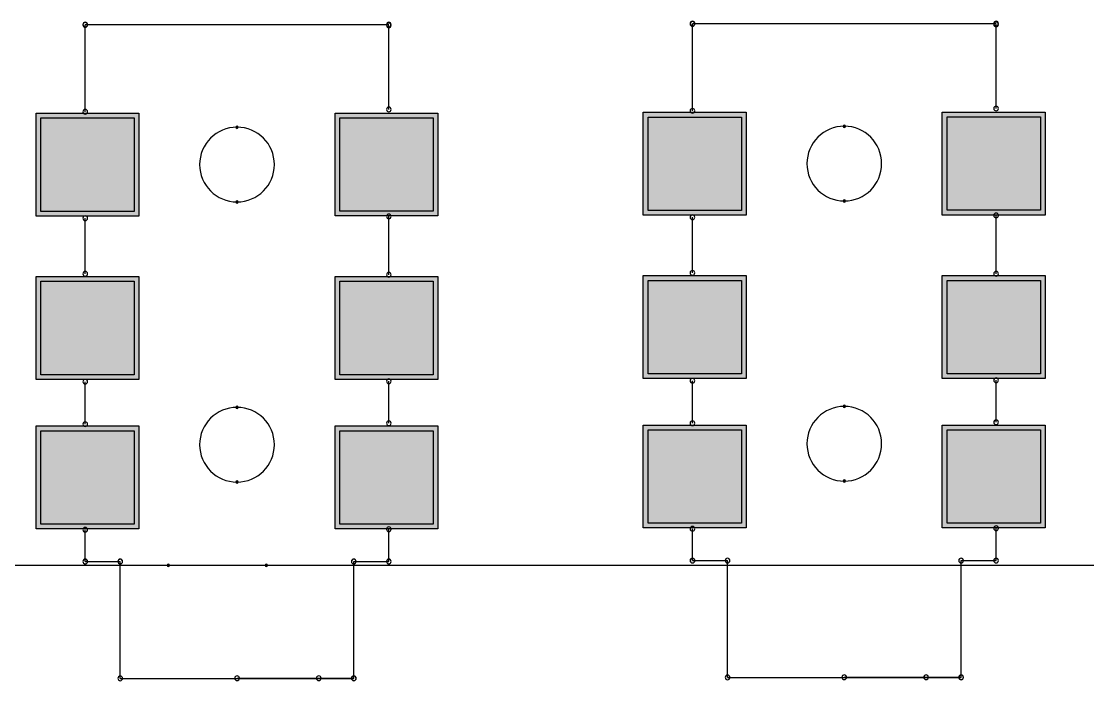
# Model space of a CAD drawing. Header units: millimetres. Extents: x -16.3 to 57, y -39.6 to 27.9.
# Drawn here: x 10.06 to 32.89, y -39.62 to -25.5 of the extents above; entities that cross this region are included whole.
import ezdxf

# ---------------------------------------------------------------- set-up
doc = ezdxf.new("R2010")
doc.units = ezdxf.units.MM
doc.header["$MEASUREMENT"] = 0
for name, color, linetype in [('BottomOverlay', 54, 'Continuous'), ('Mechanical1', 6, 'Continuous'), ('TopLayer', 1, 'Continuous'), ('TopOverlay', 2, 'Continuous'), ('TopPaste', 8, 'Continuous'), ('TopSolder', 216, 'Continuous')]:
    doc.layers.add(name, color=color, linetype=linetype)

msp = doc.modelspace()

# ---------------------------------------------------------------- hatches: boundary and pattern name
at = {"layer": 'TopLayer'}
for points in [[(12.481, -29.565), (10.481, -29.565), (10.481, -27.565), (12.481, -27.565)], [(18.881, -29.562), (16.881, -29.562), (16.881, -27.562), (18.881, -27.562)], [(25.481, -29.545), (23.481, -29.545), (23.481, -27.545), (25.481, -27.545)], [(31.881, -29.542), (29.881, -29.542), (29.881, -27.542), (31.881, -27.542)], [(25.481, -33.042), (23.481, -33.042), (23.481, -31.042), (25.481, -31.042)], [(31.881, -33.042), (29.881, -33.042), (29.881, -31.042), (31.881, -31.042)], [(12.481, -33.062), (10.481, -33.062), (10.481, -31.062), (12.481, -31.062)], [(18.881, -33.062), (16.881, -33.062), (16.881, -31.062), (18.881, -31.062)], [(25.481, -36.242), (23.481, -36.242), (23.481, -34.242), (25.481, -34.242)], [(31.881, -36.242), (29.881, -36.242), (29.881, -34.242), (31.881, -34.242)], [(12.481, -36.262), (10.481, -36.262), (10.481, -34.262), (12.481, -34.262)], [(18.881, -36.262), (16.881, -36.262), (16.881, -34.262), (18.881, -34.262)]]:
    msp.add_hatch(color=1, dxfattribs=at).paths.add_polyline_path(points)
at = {"layer": 'TopPaste'}
for points in [[(12.481, -29.565), (10.481, -29.565), (10.481, -27.565), (12.481, -27.565)], [(18.881, -29.562), (16.881, -29.562), (16.881, -27.562), (18.881, -27.562)], [(25.481, -29.545), (23.481, -29.545), (23.481, -27.545), (25.481, -27.545)], [(31.881, -29.542), (29.881, -29.542), (29.881, -27.542), (31.881, -27.542)], [(25.481, -33.042), (23.481, -33.042), (23.481, -31.042), (25.481, -31.042)], [(31.881, -33.042), (29.881, -33.042), (29.881, -31.042), (31.881, -31.042)], [(12.481, -33.062), (10.481, -33.062), (10.481, -31.062), (12.481, -31.062)], [(18.881, -33.062), (16.881, -33.062), (16.881, -31.062), (18.881, -31.062)], [(25.481, -36.242), (23.481, -36.242), (23.481, -34.242), (25.481, -34.242)], [(31.881, -36.242), (29.881, -36.242), (29.881, -34.242), (31.881, -34.242)], [(12.481, -36.262), (10.481, -36.262), (10.481, -34.262), (12.481, -34.262)], [(18.881, -36.262), (16.881, -36.262), (16.881, -34.262), (18.881, -34.262)]]:
    msp.add_hatch(color=8, dxfattribs=at).paths.add_polyline_path(points)
at = {"layer": 'TopSolder'}
for points in [[(12.582, -29.667), (10.379, -29.667), (10.379, -27.464), (12.582, -27.464)], [(18.982, -29.663), (16.779, -29.663), (16.779, -27.46), (18.982, -27.46)], [(25.582, -29.647), (23.379, -29.647), (23.379, -27.444), (25.582, -27.444)], [(31.982, -29.643), (29.779, -29.643), (29.779, -27.44), (31.982, -27.44)], [(12.582, -33.163), (10.379, -33.163), (10.379, -30.96), (12.582, -30.96)], [(18.982, -33.163), (16.779, -33.163), (16.779, -30.96), (18.982, -30.96)], [(25.582, -33.143), (23.379, -33.143), (23.379, -30.94), (25.582, -30.94)], [(31.982, -33.143), (29.779, -33.143), (29.779, -30.94), (31.982, -30.94)], [(12.582, -36.363), (10.379, -36.363), (10.379, -34.16), (12.582, -34.16)], [(18.982, -36.363), (16.779, -36.363), (16.779, -34.16), (18.982, -34.16)], [(25.582, -36.343), (23.379, -36.343), (23.379, -34.14), (25.582, -34.14)], [(31.982, -36.343), (29.779, -36.343), (29.779, -34.14), (31.982, -34.14)]]:
    msp.add_hatch(color=216, dxfattribs=at).paths.add_polyline_path(points)

# ---------------------------------------------------------------- linework, layer by layer
at = {"layer": 'BottomOverlay'}
for p, q in [((11.432, -25.565), (17.931, -25.565)), ((24.432, -25.545), (30.931, -25.545)), ((11.432, -37.065), (12.182, -37.065)), ((12.182, -39.565), (12.182, -37.065)), ((17.181, -39.565), (17.181, -37.065)), ((17.181, -37.065), (17.931, -37.065)), ((24.432, -37.045), (25.182, -37.045)), ((25.182, -39.545), (25.182, -37.045)), ((30.181, -39.545), (30.181, -37.045)), ((30.181, -37.045), (30.931, -37.045)), ((12.182, -39.565), (17.182, -39.565)), ((25.182, -39.545), (30.182, -39.545))]:
    msp.add_line(p, q, dxfattribs=at)
for centre, start, end in [((11.432, -25.565), 90, 270), ((11.432, -25.565), 270, 90), ((17.931, -25.565), 90, 270), ((17.931, -25.565), 270, 90), ((24.432, -25.545), 90, 270), ((24.432, -25.545), 270, 90), ((30.931, -25.545), 90, 270), ((30.931, -25.545), 270, 90), ((11.432, -37.065), 90, 270), ((11.432, -37.065), 270, 90), ((12.182, -37.065), 90, 270), ((12.182, -37.065), 90, 270), ((12.182, -37.065), 270, 90), ((12.182, -37.065), 270, 90), ((17.181, -37.065), 90, 270), ((17.181, -37.065), 90, 270), ((17.181, -37.065), 270, 90), ((17.181, -37.065), 270, 90), ((17.931, -37.065), 90, 270), ((17.931, -37.065), 270, 90), ((24.432, -37.045), 90, 270), ((24.432, -37.045), 270, 90), ((25.182, -37.045), 90, 270), ((25.182, -37.045), 90, 270), ((25.182, -37.045), 270, 90), ((25.182, -37.045), 270, 90), ((30.181, -37.045), 90, 270), ((30.181, -37.045), 90, 270), ((30.181, -37.045), 270, 90), ((30.181, -37.045), 270, 90), ((30.931, -37.045), 90, 270), ((30.931, -37.045), 270, 90), ((12.182, -39.565), 90, 270), ((12.182, -39.565), 90, 270), ((12.182, -39.565), 270, 90), ((12.182, -39.565), 270, 90), ((17.181, -39.565), 90, 270), ((17.182, -39.565), 90, 270), ((17.181, -39.565), 270, 90), ((17.182, -39.565), 270, 90), ((25.182, -39.545), 90, 270), ((25.182, -39.545), 90, 270), ((25.182, -39.545), 270, 90), ((25.182, -39.545), 270, 90), ((30.181, -39.545), 90, 270), ((30.182, -39.545), 90, 270), ((30.181, -39.545), 270, 90), ((30.182, -39.545), 270, 90)]:
    msp.add_arc(centre, 0.05, start, end, dxfattribs=at)
at = {"layer": 'Mechanical1'}
for p, q in [((-16.259, -37.142), (54.51, -37.142)), ((-16.259, -37.142), (15.311, -37.142)), ((13.211, -37.142), (54.491, -37.142))]:
    msp.add_line(p, q, dxfattribs=at)
for centre, radius, start, end in [((14.681, -28.562), 0.8, 90, 270), ((14.681, -27.762), 0.025, 90, 270), ((14.681, -27.762), 0.025, 270, 90), ((14.681, -28.562), 0.8, 270, 90), ((27.681, -28.542), 0.8, 90, 270), ((27.681, -27.742), 0.025, 90, 270), ((27.681, -27.742), 0.025, 270, 90), ((27.681, -28.542), 0.8, 270, 90), ((14.681, -29.362), 0.025, 90, 270), ((14.681, -29.362), 0.025, 270, 90), ((27.681, -29.342), 0.025, 90, 270), ((27.681, -29.342), 0.025, 270, 90), ((14.681, -34.562), 0.8, 90, 270), ((14.681, -33.762), 0.025, 90, 270), ((14.681, -33.762), 0.025, 270, 90), ((14.681, -34.562), 0.8, 270, 90), ((27.681, -34.542), 0.8, 90, 270), ((27.681, -33.742), 0.025, 90, 270), ((27.681, -33.742), 0.025, 270, 90), ((27.681, -34.542), 0.8, 270, 90), ((14.681, -35.362), 0.025, 90, 270), ((14.681, -35.362), 0.025, 270, 90), ((27.681, -35.342), 0.025, 90, 270), ((27.681, -35.342), 0.025, 270, 90), ((13.211, -37.142), 0.025, 0, 180), ((13.211, -37.142), 0.025, 180, 0), ((15.311, -37.142), 0.025, 0, 180), ((15.311, -37.142), 0.025, 180, 0)]:
    msp.add_arc(centre, radius, start, end, dxfattribs=at)
at = {"layer": 'TopLayer', "color": 1, "extrusion": (0, 0, -1)}
for p, q in [((10.481, -29.565), (10.481, -27.565)), ((10.481, -27.565), (12.481, -27.565)), ((12.481, -27.565), (12.481, -29.565)), ((16.881, -29.562), (16.881, -27.562)), ((16.881, -27.562), (18.881, -27.562)), ((18.881, -27.562), (18.881, -29.562)), ((23.481, -29.545), (23.481, -27.545)), ((23.481, -27.545), (25.481, -27.545)), ((25.481, -27.545), (25.481, -29.545)), ((29.881, -29.542), (29.881, -27.542)), ((29.881, -27.542), (31.881, -27.542)), ((31.881, -27.542), (31.881, -29.542)), ((12.481, -29.565), (10.481, -29.565)), ((18.881, -29.562), (16.881, -29.562)), ((25.481, -29.545), (23.481, -29.545)), ((31.881, -29.542), (29.881, -29.542)), ((23.481, -33.042), (23.481, -31.042)), ((23.481, -31.042), (25.481, -31.042)), ((25.481, -31.042), (25.481, -33.042)), ((29.881, -33.042), (29.881, -31.042)), ((29.881, -31.042), (31.881, -31.042)), ((31.881, -31.042), (31.881, -33.042)), ((10.481, -33.062), (10.481, -31.062)), ((10.481, -31.062), (12.481, -31.062)), ((12.481, -31.062), (12.481, -33.062)), ((16.881, -33.062), (16.881, -31.062)), ((16.881, -31.062), (18.881, -31.062)), ((18.881, -31.062), (18.881, -33.062)), ((12.481, -33.062), (10.481, -33.062)), ((18.881, -33.062), (16.881, -33.062)), ((25.481, -33.042), (23.481, -33.042)), ((31.881, -33.042), (29.881, -33.042)), ((23.481, -36.242), (23.481, -34.242)), ((23.481, -34.242), (25.481, -34.242)), ((25.481, -34.242), (25.481, -36.242)), ((29.881, -36.242), (29.881, -34.242)), ((29.881, -34.242), (31.881, -34.242)), ((31.881, -34.242), (31.881, -36.242)), ((10.481, -36.262), (10.481, -34.262)), ((10.481, -34.262), (12.481, -34.262)), ((12.481, -34.262), (12.481, -36.262)), ((16.881, -36.262), (16.881, -34.262)), ((16.881, -34.262), (18.881, -34.262)), ((18.881, -34.262), (18.881, -36.262)), ((12.481, -36.262), (10.481, -36.262)), ((18.881, -36.262), (16.881, -36.262)), ((25.481, -36.242), (23.481, -36.242)), ((31.881, -36.242), (29.881, -36.242))]:
    msp.add_line(p, q, dxfattribs=at)
at = {"layer": 'TopOverlay'}
for p, q in [((11.431, -25.565), (17.931, -25.565)), ((24.431, -25.545), (30.931, -25.545)), ((24.431, -27.412), (24.431, -25.552)), ((30.931, -27.362), (30.931, -25.562)), ((11.431, -27.432), (11.431, -25.572)), ((17.931, -27.382), (17.931, -25.582)), ((17.931, -30.922), (17.931, -29.672)), ((30.931, -30.902), (30.931, -29.652)), ((11.431, -30.902), (11.431, -29.712)), ((24.431, -30.882), (24.431, -29.692)), ((11.431, -34.122), (11.431, -33.212)), ((17.931, -34.102), (17.931, -33.202)), ((24.431, -34.102), (24.431, -33.192)), ((30.931, -34.082), (30.931, -33.182)), ((11.431, -37.062), (11.431, -36.382)), ((17.931, -37.062), (17.931, -36.372)), ((24.431, -37.042), (24.431, -36.362)), ((30.931, -37.042), (30.931, -36.352)), ((11.431, -37.062), (12.181, -37.062)), ((11.431, -37.065), (12.181, -37.065)), ((12.181, -39.565), (12.181, -37.065)), ((17.181, -37.062), (17.931, -37.062)), ((17.181, -39.565), (17.181, -37.065)), ((17.181, -37.065), (17.931, -37.065)), ((24.431, -37.042), (25.181, -37.042)), ((24.431, -37.045), (25.181, -37.045)), ((25.181, -39.545), (25.181, -37.045)), ((30.181, -37.042), (30.931, -37.042)), ((30.181, -39.545), (30.181, -37.045)), ((30.181, -37.045), (30.931, -37.045)), ((12.181, -39.565), (17.181, -39.565)), ((14.681, -39.562), (17.181, -39.562)), ((14.681, -39.562), (16.431, -39.562)), ((25.181, -39.545), (30.181, -39.545)), ((27.681, -39.542), (29.431, -39.542)), ((27.681, -39.542), (30.181, -39.542))]:
    msp.add_line(p, q, dxfattribs=at)
for centre, start, end in [((11.431, -25.565), 90, 270), ((11.431, -25.572), 90, 270), ((11.431, -25.565), 270, 90), ((11.431, -25.572), 270, 90), ((17.931, -25.565), 90, 270), ((17.931, -25.582), 90, 270), ((17.931, -25.565), 270, 90), ((17.931, -25.582), 270, 90), ((24.431, -25.545), 90, 270), ((24.431, -25.552), 90, 270), ((24.431, -25.545), 270, 90), ((24.431, -25.552), 270, 90), ((30.931, -25.545), 90, 270), ((30.931, -25.562), 90, 270), ((30.931, -25.545), 270, 90), ((30.931, -25.562), 270, 90), ((11.431, -27.432), 90, 270), ((11.431, -27.432), 270, 90), ((17.931, -27.382), 90, 270), ((17.931, -27.382), 270, 90), ((24.431, -27.412), 90, 270), ((24.431, -27.412), 270, 90), ((30.931, -27.362), 90, 270), ((30.931, -27.362), 270, 90), ((11.431, -29.712), 90, 270), ((11.431, -29.712), 270, 90), ((17.931, -29.672), 90, 270), ((17.931, -29.672), 270, 90), ((24.431, -29.692), 90, 270), ((24.431, -29.692), 270, 90), ((30.931, -29.652), 90, 270), ((30.931, -29.652), 270, 90), ((11.431, -30.902), 90, 270), ((11.431, -30.902), 270, 90), ((17.931, -30.922), 90, 270), ((17.931, -30.922), 270, 90), ((24.431, -30.882), 90, 270), ((24.431, -30.882), 270, 90), ((30.931, -30.902), 90, 270), ((30.931, -30.902), 270, 90), ((11.431, -33.212), 90, 270), ((11.431, -33.212), 270, 90), ((17.931, -33.202), 90, 270), ((17.931, -33.202), 270, 90), ((24.431, -33.192), 90, 270), ((24.431, -33.192), 270, 90), ((30.931, -33.182), 90, 270), ((30.931, -33.182), 270, 90), ((11.431, -34.122), 90, 270), ((11.431, -34.122), 270, 90), ((17.931, -34.102), 90, 270), ((17.931, -34.102), 270, 90), ((24.431, -34.102), 90, 270), ((24.431, -34.102), 270, 90), ((30.931, -34.082), 90, 270), ((30.931, -34.082), 270, 90), ((11.431, -36.382), 90, 270), ((11.431, -36.382), 270, 90), ((17.931, -36.372), 90, 270), ((17.931, -36.372), 270, 90), ((24.431, -36.362), 90, 270), ((24.431, -36.362), 270, 90), ((30.931, -36.352), 90, 270), ((30.931, -36.352), 270, 90), ((11.431, -37.062), 90, 270), ((11.431, -37.062), 90, 270), ((11.431, -37.065), 90, 270), ((11.431, -37.062), 270, 90), ((11.431, -37.062), 270, 90), ((11.431, -37.065), 270, 90), ((12.181, -37.062), 90, 270), ((12.181, -37.065), 90, 270), ((12.181, -37.065), 90, 270), ((12.181, -37.062), 270, 90), ((12.181, -37.065), 270, 90), ((12.181, -37.065), 270, 90), ((17.181, -37.062), 90, 270), ((17.181, -37.065), 90, 270), ((17.181, -37.065), 90, 270), ((17.181, -37.062), 270, 90), ((17.181, -37.065), 270, 90), ((17.181, -37.065), 270, 90), ((17.931, -37.062), 90, 270), ((17.931, -37.062), 90, 270), ((17.931, -37.065), 90, 270), ((17.931, -37.062), 270, 90), ((17.931, -37.062), 270, 90), ((17.931, -37.065), 270, 90), ((24.431, -37.042), 90, 270), ((24.431, -37.042), 90, 270), ((24.431, -37.045), 90, 270), ((24.431, -37.042), 270, 90), ((24.431, -37.042), 270, 90), ((24.431, -37.045), 270, 90), ((25.181, -37.042), 90, 270), ((25.181, -37.045), 90, 270), ((25.181, -37.045), 90, 270), ((25.181, -37.042), 270, 90), ((25.181, -37.045), 270, 90), ((25.181, -37.045), 270, 90), ((30.181, -37.042), 90, 270), ((30.181, -37.045), 90, 270), ((30.181, -37.045), 90, 270), ((30.181, -37.042), 270, 90), ((30.181, -37.045), 270, 90), ((30.181, -37.045), 270, 90), ((30.931, -37.042), 90, 270), ((30.931, -37.042), 90, 270), ((30.931, -37.045), 90, 270), ((30.931, -37.042), 270, 90), ((30.931, -37.042), 270, 90), ((30.931, -37.045), 270, 90), ((27.681, -39.542), 90, 270), ((27.681, -39.542), 90, 270), ((27.681, -39.542), 270, 90), ((27.681, -39.542), 270, 90), ((29.431, -39.542), 90, 270), ((29.431, -39.542), 270, 90), ((30.181, -39.542), 90, 270), ((30.181, -39.542), 270, 90), ((12.181, -39.565), 90, 270), ((12.181, -39.565), 90, 270), ((12.181, -39.565), 270, 90), ((12.181, -39.565), 270, 90), ((14.681, -39.562), 90, 270), ((14.681, -39.562), 90, 270), ((14.681, -39.562), 270, 90), ((14.681, -39.562), 270, 90), ((16.431, -39.562), 90, 270), ((16.431, -39.562), 270, 90), ((17.181, -39.562), 90, 270), ((17.181, -39.565), 90, 270), ((17.181, -39.565), 90, 270), ((17.181, -39.562), 270, 90), ((17.181, -39.565), 270, 90), ((17.181, -39.565), 270, 90), ((25.181, -39.545), 90, 270), ((25.181, -39.545), 90, 270), ((25.181, -39.545), 270, 90), ((25.181, -39.545), 270, 90), ((30.181, -39.545), 90, 270), ((30.181, -39.545), 90, 270), ((30.181, -39.545), 270, 90), ((30.181, -39.545), 270, 90)]:
    msp.add_arc(centre, 0.05, start, end, dxfattribs=at)
at = {"layer": 'TopPaste', "color": 8, "extrusion": (0, 0, -1)}
for p, q in [((10.481, -29.565), (10.481, -27.565)), ((10.481, -27.565), (12.481, -27.565)), ((12.481, -27.565), (12.481, -29.565)), ((16.881, -29.562), (16.881, -27.562)), ((16.881, -27.562), (18.881, -27.562)), ((18.881, -27.562), (18.881, -29.562)), ((23.481, -29.545), (23.481, -27.545)), ((23.481, -27.545), (25.481, -27.545)), ((25.481, -27.545), (25.481, -29.545)), ((29.881, -29.542), (29.881, -27.542)), ((29.881, -27.542), (31.881, -27.542)), ((31.881, -27.542), (31.881, -29.542)), ((12.481, -29.565), (10.481, -29.565)), ((18.881, -29.562), (16.881, -29.562)), ((25.481, -29.545), (23.481, -29.545)), ((31.881, -29.542), (29.881, -29.542)), ((23.481, -33.042), (23.481, -31.042)), ((23.481, -31.042), (25.481, -31.042)), ((25.481, -31.042), (25.481, -33.042)), ((29.881, -33.042), (29.881, -31.042)), ((29.881, -31.042), (31.881, -31.042)), ((31.881, -31.042), (31.881, -33.042)), ((10.481, -33.062), (10.481, -31.062)), ((10.481, -31.062), (12.481, -31.062)), ((12.481, -31.062), (12.481, -33.062)), ((16.881, -33.062), (16.881, -31.062)), ((16.881, -31.062), (18.881, -31.062)), ((18.881, -31.062), (18.881, -33.062)), ((12.481, -33.062), (10.481, -33.062)), ((18.881, -33.062), (16.881, -33.062)), ((25.481, -33.042), (23.481, -33.042)), ((31.881, -33.042), (29.881, -33.042)), ((23.481, -36.242), (23.481, -34.242)), ((23.481, -34.242), (25.481, -34.242)), ((25.481, -34.242), (25.481, -36.242)), ((29.881, -36.242), (29.881, -34.242)), ((29.881, -34.242), (31.881, -34.242)), ((31.881, -34.242), (31.881, -36.242)), ((10.481, -36.262), (10.481, -34.262)), ((10.481, -34.262), (12.481, -34.262)), ((12.481, -34.262), (12.481, -36.262)), ((16.881, -36.262), (16.881, -34.262)), ((16.881, -34.262), (18.881, -34.262)), ((18.881, -34.262), (18.881, -36.262)), ((12.481, -36.262), (10.481, -36.262)), ((18.881, -36.262), (16.881, -36.262)), ((25.481, -36.242), (23.481, -36.242)), ((31.881, -36.242), (29.881, -36.242))]:
    msp.add_line(p, q, dxfattribs=at)
at = {"layer": 'TopSolder', "color": 216, "extrusion": (0, 0, -1)}
for p, q in [((10.379, -29.667), (10.379, -27.464)), ((10.379, -27.464), (12.582, -27.464)), ((12.582, -27.464), (12.582, -29.667)), ((16.779, -29.663), (16.779, -27.46)), ((16.779, -27.46), (18.982, -27.46)), ((18.982, -27.46), (18.982, -29.663)), ((23.379, -29.647), (23.379, -27.444)), ((23.379, -27.444), (25.582, -27.444)), ((25.582, -27.444), (25.582, -29.647)), ((29.779, -29.643), (29.779, -27.44)), ((29.779, -27.44), (31.982, -27.44)), ((31.982, -27.44), (31.982, -29.643)), ((12.582, -29.667), (10.379, -29.667)), ((18.982, -29.663), (16.779, -29.663)), ((25.582, -29.647), (23.379, -29.647)), ((31.982, -29.643), (29.779, -29.643)), ((10.379, -33.163), (10.379, -30.96)), ((10.379, -30.96), (12.582, -30.96)), ((12.582, -30.96), (12.582, -33.163)), ((16.779, -33.163), (16.779, -30.96)), ((16.779, -30.96), (18.982, -30.96)), ((18.982, -30.96), (18.982, -33.163)), ((23.379, -33.143), (23.379, -30.94)), ((23.379, -30.94), (25.582, -30.94)), ((25.582, -30.94), (25.582, -33.143)), ((29.779, -33.143), (29.779, -30.94)), ((29.779, -30.94), (31.982, -30.94)), ((31.982, -30.94), (31.982, -33.143)), ((12.582, -33.163), (10.379, -33.163)), ((18.982, -33.163), (16.779, -33.163)), ((25.582, -33.143), (23.379, -33.143)), ((31.982, -33.143), (29.779, -33.143)), ((10.379, -36.363), (10.379, -34.16)), ((10.379, -34.16), (12.582, -34.16)), ((12.582, -34.16), (12.582, -36.363)), ((16.779, -36.363), (16.779, -34.16)), ((16.779, -34.16), (18.982, -34.16)), ((18.982, -34.16), (18.982, -36.363)), ((23.379, -36.343), (23.379, -34.14)), ((23.379, -34.14), (25.582, -34.14)), ((25.582, -34.14), (25.582, -36.343)), ((29.779, -36.343), (29.779, -34.14)), ((29.779, -34.14), (31.982, -34.14)), ((31.982, -34.14), (31.982, -36.343)), ((12.582, -36.363), (10.379, -36.363)), ((18.982, -36.363), (16.779, -36.363)), ((25.582, -36.343), (23.379, -36.343)), ((31.982, -36.343), (29.779, -36.343))]:
    msp.add_line(p, q, dxfattribs=at)

doc.saveas('drawing.dxf')
